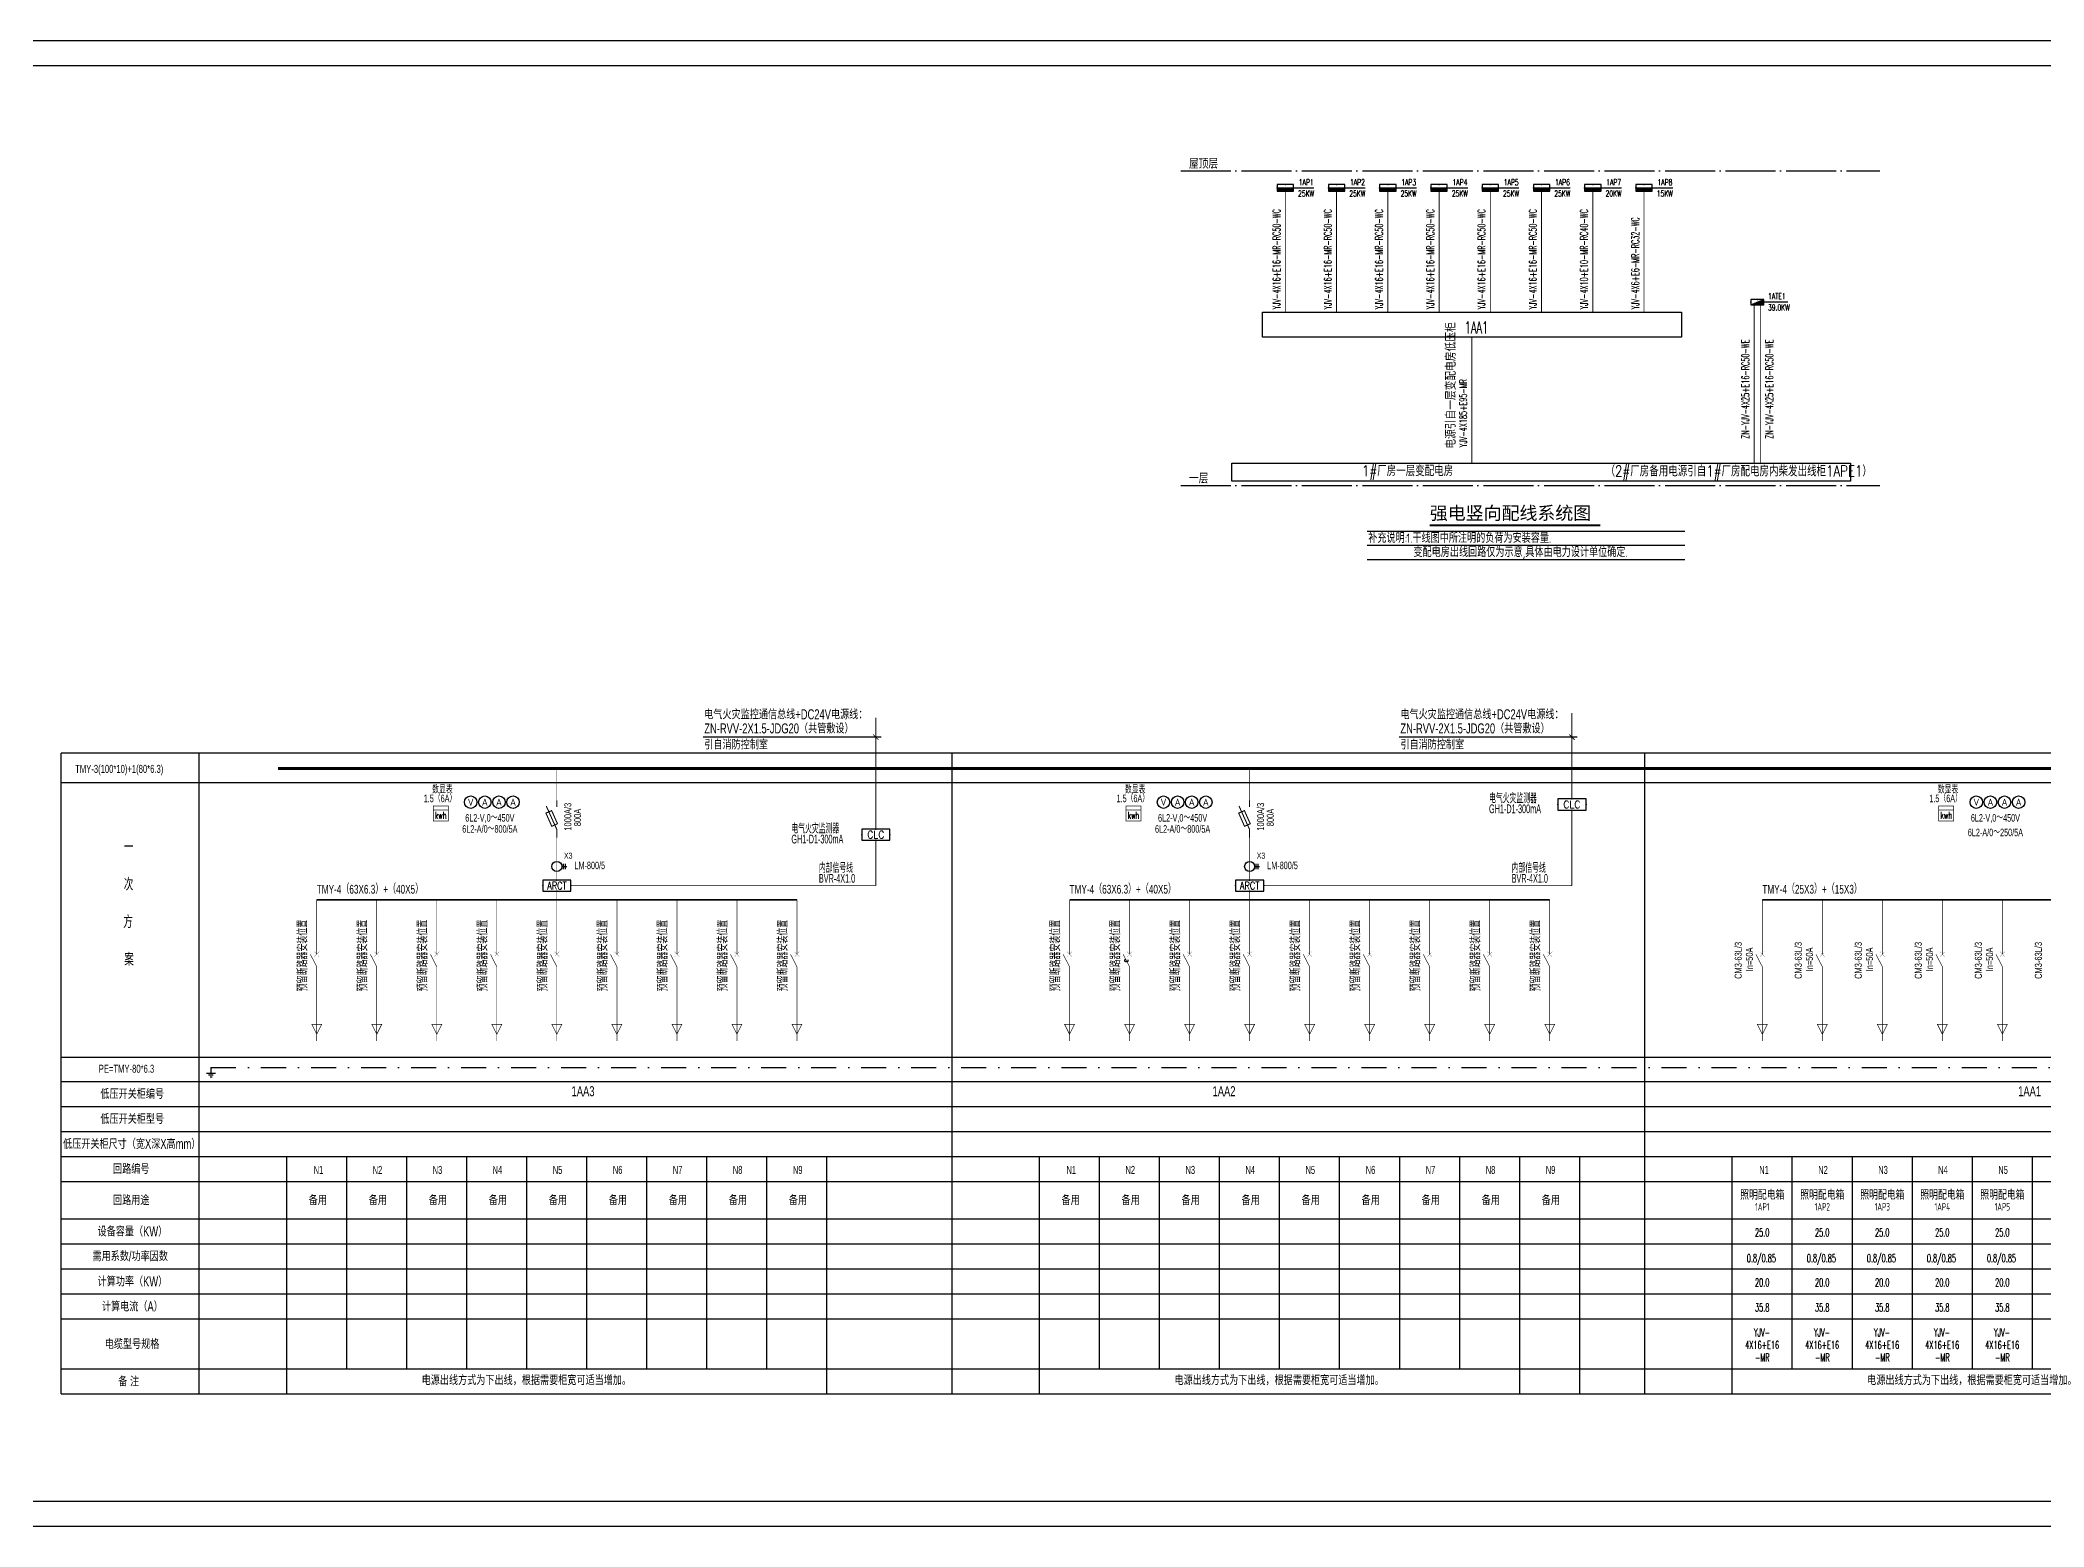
# Model space of a CAD drawing. Extents: x -1396510 to 1250330, y -1892470 to 1623980.
# Drawn here: x -643257 to -563134, y -598815 to -539365 of the extents above; entities that cross this region are included whole.
import ezdxf
from ezdxf.enums import TextEntityAlignment as Align

# ---------------------------------------------------------------- set-up
doc = ezdxf.new("R2010")
doc.units = 0
doc.header["$LTSCALE"] = 1000
doc.header["$MEASUREMENT"] = 0
for name, pattern in [('CONTINOUS', [0]), ('DASH', [0.35, 0.25, -0.1]), ('DASHDOTX2', [2, 1, -0.5, 0, -0.5]), ('DOTE', [2.42, 2, -0.2, 0.02, -0.2]), ('HIDDEN', [9.525, 6.35, -3.175])]:
    doc.linetypes.add(name, pattern=pattern)
doc.layers.get('Defpoints').update_dxf_attribs({"color": 210})
for name, color, linetype in [('-DS 电气', 130, 'Continuous'), ('0-cxFrame', 155, 'Continuous'), ('DIM1', 3, 'Continuous'), ('ELEMENT', 3, 'Continuous'), ('EQUIP-箱柜', 3, 'Continuous'), ('PUB_TEXT', 7, 'Continuous'), ('TEL_SYMB', 3, 'Continuous'), ('TEL_TEXT', 7, 'Continuous'), ('WIRE-照明', 1, 'Continuous'), ('电气系统图', 7, 'Continuous')]:
    doc.layers.add(name, color=color, linetype=linetype)
doc.layers.add('0-cxText', color=131, linetype='Continuous', lineweight=25)
doc.styles.add('_TCH_LABEL', font='COMPLEX', dxfattribs={"bigfont": 'GBCBIG'})
doc.styles.add('_TEL_DIM', font='SIMPLEX', dxfattribs={"width": 0.8, "height": 3.5, "bigfont": 'HZTXT'})
doc.styles.add('cx_tuming', font='simhei.ttf')
doc.styles.add('cx_tuqian1', font='')
doc.styles.add('GPS', font='gbenor.shx', dxfattribs={"width": 0.8, "bigfont": 'gbcbig.shx'})
doc.styles.add('HZ', font='hz100.shx', dxfattribs={"width": 0.7, "bigfont": 'h-z.shx'})
doc.styles.add('ROMANS', font='romans.shx')
doc.styles.add('SJS', font='@jxhc_en.shx', dxfattribs={"width": 0.71, "bigfont": '@jxhc_cn.shx'})
doc.styles.get("Standard").update_dxf_attribs({"font": 'gbenor.shx', "bigfont": 'gbcbig.shx'})
doc.styles.add('SYS', font='txt', dxfattribs={"width": 0.7})
doc.styles.add('TS', font='tssdeng.shx', dxfattribs={"width": 0.9, "bigfont": 'tssdchn.shx'})
doc.styles.add('黑体', font='simhei.ttf', dxfattribs={"height": 12})
doc.styles.get('cx_tuqian1').set_extended_font_data('SimSun')

# ---------------------------------------------------------------- blocks, each defined once
blk = doc.blocks.new('*X128')
at = {"color": 0}
for p, q in [((-250, 33), (-183, 100)), ((-250, 68), (-218, 100)), ((-247, 0), (-147, 100)), ((-212, 0), (-112, 100)), ((-177, 0), (-77, 100)), ((-141, 0), (-41, 100)), ((-106, 0), (-6, 100)), ((-71, 0), (29, 100)), ((-35, 0), (65, 100)), ((0, 0), (100, 100)), ((35, 0), (135, 100)), ((71, 0), (171, 100)), ((106, 0), (206, 100)), ((141, 0), (241, 100)), ((177, 0), (250, 73)), ((212, 0), (250, 38)), ((247, 0), (250, 3))]:
    blk.add_line(p, q, dxfattribs=at)
blk = doc.blocks.new('$equip$00002929')
for p, q in [((-0.75, 0.6), (-0.75, 0)), ((0.75, 0.6), (-0.75, 0.6)), ((-0.75, 0.3), (0.75, 0.3)), ((-0.75, 0), (0.75, 0)), ((0.75, 0), (0.75, 0.6))]:
    blk.add_line(p, q)
for points, const_width in [([(-0.75, 0.15), (0.75, 0.15)], 0.3), ([(-0.75, 0.6), (-0.75, 0), (0.75, 0), (0.75, 0.6), (-0.75, 0.6), (-0.75, 0)], 0.0571)]:
    blk.add_lwpolyline(points, dxfattribs=dict(const_width=const_width))
for p in [(-0.75, 0.3), (0, 0.6), (0, 0), (0.75, 0.3)]:
    blk.add_point(p)
at = {"xscale": 0.00300000000061118, "yscale": 0.00300000000061118, "zscale": 0.00300000000061118}
blk.add_blockref('*X128', (0, 0), dxfattribs=at)
at = {"color": 7, "style": '_TEL_DIM', "flags": 1}
for tag in ['A', 'REMARK']:
    blk.add_attdef(tag, text='', height=0.00002, dxfattribs=at).set_placement((0, 0), align=Align.MIDDLE_CENTER)
blk = doc.blocks.new('*X124')
at = {"color": 0}
for p, q in [((-247, 0), (-246, 2)), ((-212, 0), (-187, 25)), ((-177, 0), (-128, 49)), ((-141, 0), (-69, 72)), ((-106, 0), (-10, 96)), ((-71, 0), (49, 120)), ((-35, 0), (108, 143)), ((0, 0), (167, 167)), ((35, 0), (226, 190)), ((71, 0), (250, 179)), ((106, 0), (250, 144)), ((141, 0), (250, 109)), ((177, 0), (250, 73)), ((212, 0), (250, 38)), ((247, 0), (250, 3))]:
    blk.add_line(p, q, dxfattribs=at)
blk = doc.blocks.new('$equip$00002939')
for p, q in [((-0.75, 0.6), (-0.75, 0)), ((0.75, 0.6), (-0.75, 0.6)), ((-0.75, 0), (0.75, 0.6)), ((-0.75, 0), (0.75, 0)), ((0.75, 0), (0.75, 0.6))]:
    blk.add_line(p, q)
at = {"const_width": 0.0571}
blk.add_lwpolyline([(-0.75, 0.6), (-0.75, 0), (0.75, 0), (0.75, 0.6), (-0.75, 0.6), (-0.75, 0)], dxfattribs=at)
for p in [(-0.75, 0.3), (0, 0.6), (0, 0), (0.75, 0.3)]:
    blk.add_point(p)
blk.add_solid([(-0.75, 0), (0.75, 0), (0.75, 0.6)])
at = {"xscale": 0.00300000000061118, "yscale": 0.00300000000061118, "zscale": 0.00300000000061118}
blk.add_blockref('*X124', (0, 0), dxfattribs=at)
at = {"color": 7, "style": '_TEL_DIM', "flags": 1}
for tag in ['A', 'REMARK']:
    blk.add_attdef(tag, text='', height=0.00002, dxfattribs=at).set_placement((0, 0), align=Align.MIDDLE_CENTER)
blk = doc.blocks.new('$equip$00001169')
blk.add_circle((0, 0), 0.5)
at = {"style": '_TCH_LABEL', "flags": 8}
blk.add_attdef('$TEXT$', text='', height=0.36, dxfattribs=at).set_placement((0, 0), align=Align.MIDDLE_CENTER)
at = {"style": '_TCH_LABEL', "flags": 9}
blk.add_attdef('A', (0, 0), '', height=0.00002, dxfattribs=at)
blk = doc.blocks.new('0208D')
at = {"color": 3, "linetype": 'Continuous', "const_width": 0.3}
blk.add_lwpolyline([(0, -7.5), (0, 0)], dxfattribs=at)
blk.add_lwpolyline([(0, -7.5), (2.5, -2.5), (-2.5, -2.5)], close=True, dxfattribs=at)
blk = doc.blocks.new('1107AA')
at = {"color": 3, "linetype": 'CONTINOUS'}
for points, const_width in [([(0, 0), (0, -3.8)], 0.3), ([(0, -10), (-3.2, -3.8)], 0.3), ([(1.2, -2.5), (-1.2, -5)], 0.1), ([(-1.2, -2.5), (1.2, -5)], 0.1), ([(0, -12.5), (0, -10)], 0.3)]:
    blk.add_lwpolyline(points, dxfattribs=dict(at, const_width=const_width))
at = {"color": 1, "linetype": 'CONTINOUS', "style": 'ROMANS', "width": 0.7, "flags": 8}
blk.add_attdef('QF10', (3.8, -7.5), '', height=2.5, dxfattribs=at)
blk = doc.blocks.new('A$C332171F1')
at = {"layer": '电气系统图', "color": 3, "const_width": 35}
blk.add_lwpolyline([(17, 767), (767, 767), (767, 17), (17, 17)], close=True, dxfattribs=at)
blk.add_lwpolyline([(17, 567), (767, 567)], dxfattribs=at)
at = {"layer": '电气系统图', "color": 3, "style": '_TEL_DIM', "width": 0.6}
blk.add_text('kwh', height=350, dxfattribs=at).set_placement((392, 117), align=Align.CENTER)
blk = doc.blocks.new('S-370')
at = {"color": 3, "linetype": 'Continuous'}
blk.add_line((2.5, -6.25), (5, -6.25), dxfattribs=at)
at = {"color": 3, "linetype": 'Continuous', "const_width": 0.3}
blk.add_lwpolyline([(0, 0), (0, -12.5)], dxfattribs=at)
at = {"color": 3, "linetype": 'Continuous'}
blk.add_circle((0, -6.25), 2.5, dxfattribs=at)
at = {"layer": 'DIM1', "color": 4, "linetype": 'Continuous', "style": 'SYS', "width": 0.7, "flags": 1}
for tag in ['XYVALUE', 'VALUE']:
    blk.add_attdef(tag, text='', height=0.02, dxfattribs=at).set_placement((1.25, 3), align=Align.MIDDLE)
blk = doc.blocks.new('A$C5D577B06')
at = {"layer": '电气系统图', "color": 3}
for p, q in [((1125, 450), (0, 450)), ((0, 450), (0, 0)), ((0, 0), (1125, 0)), ((1125, 0), (1125, 450))]:
    blk.add_line(p, q, dxfattribs=at)
for p in [(0, 225), (562, 450), (562, 0), (1125, 225)]:
    blk.add_point(p, dxfattribs=at)
at = {"layer": '电气系统图', "color": 3, "style": '_TEL_DIM'}
blk.add_attdef('RCD', text='', height=300, dxfattribs=at).set_placement((562, 225), align=Align.MIDDLE_CENTER)
at = {"layer": '电气系统图', "color": 3, "style": '_TEL_DIM', "flags": 1}
blk.add_attdef('A', text='', height=0.015, dxfattribs=at).set_placement((562, 0), align=Align.MIDDLE_CENTER)
blk = doc.blocks.new('$element$00000580')
at = {"const_width": 0.028}
for points in [[(0, 0), (0, -0.183)], [(-0.291, -0.342), (-0.139, -0.275), (0.017, -0.625), (-0.136, -0.693), (-0.291, -0.342)], [(0, -1), (0, -0.78), (-0.283, -0.152)]]:
    blk.add_lwpolyline(points, dxfattribs=at)
at = {"flags": 9}
blk.add_attdef('S', (0, 0), '', height=0.00000667, dxfattribs=at)
blk = doc.blocks.new('TK22.A1+3 L(Dragon)')
at = {"layer": '0-cxFrame', "color": 7, "const_width": 0.5}
blk.add_lwpolyline([(0, 0), (-1471, 0), (-1471, 594), (0, 594)], close=True, dxfattribs=at)
at = {"layer": '0-cxFrame', "const_width": 0.5}
blk.add_lwpolyline([(-80, 10), (-1451, 10), (-1451, 584), (-80, 584)], close=True, dxfattribs=at)
at = {"style": '黑体', "flags": 4}
blk.add_attdef('图幅', text='', height=3.3, dxfattribs=at).set_placement((-40, 3), align=Align.RIGHT)
at = {"layer": '0-cxText', "flags": 4}
for tag, height, style, p in [('建设单位', 3.5, 'cx_tuming', (-45, 240)), ('项目名称', 3.5, 'cx_tuming', (-45, 210)), ('子项名称', 3.5, 'cx_tuming', (-45, 180)), ('工程编号', 3.3, 'cx_tuqian1', (-35, 165)), ('图名1', 3.5, 'cx_tuming', (-45, 87)), ('图名2', 3.5, 'cx_tuming', (-45, 79)), ('图名3', 3.5, 'cx_tuming', (-45, 71)), ('出图日期', 3.3, 'cx_tuqian1', (-39, 60)), ('专业', 3.3, 'cx_tuqian1', (-55, 52)), ('图号', 3.3, 'cx_tuqian1', (-55, 44)), ('版次', 3.3, 'cx_tuqian1', (-20, 44))]:
    blk.add_attdef(tag, text='', height=height, dxfattribs=dict(at, style=style)).set_placement(p, align=Align.MIDDLE)
at = {"layer": 'Defpoints', "color": 6, "flags": 4}
for tag, height, style, p in [('tufu', 3.3, '黑体', (-12, 12)), ('dwfname', 4, 'cx_tuqian1', (-80, 3))]:
    blk.add_attdef(tag, text='', height=height, dxfattribs=dict(at, style=style)).set_placement(p, align=Align.RIGHT)

msp = doc.modelspace()

# ---------------------------------------------------------------- linework, layer by layer
at = {"layer": '-DS 电气', "color": 8, "linetype": 'HIDDEN', "ltscale": 2}
for p, q in [((-590190, -558997.7), (-577285.4, -558997.7)), ((-590190, -559563.8), (-577285.4, -559563.8)), ((-590190, -560130), (-577285.4, -560130))]:
    msp.add_line(p, q, dxfattribs=at)
at = {"color": 3}
for p, q in [((-636241, -580685.8, -2461409469149.9), (-636606.6, -580685.8, -2461409469149.9)), ((-636334.2, -580755.3, -2461409469149.9), (-636516.2, -580755.3, -2461409469149.9)), ((-636377.3, -580826.2, -2461409469149.9), (-636456.5, -580826.2, -2461409469149.9)), ((-636423.8, -580448.3, -2461409469149.9), (-636423.8, -580685.8, -2461409469149.9))]:
    msp.add_line(p, q, dxfattribs=at)
at = {"linetype": 'DASHDOTX2'}
msp.add_line((-636423.8, -580448.3, -2461409469149.9), (-528629.8, -580448.4, -2461409469149.9), dxfattribs=at)
at = {"const_width": 128.6}
for points in [[(-606793.8, -568490.2), (-633740.3, -568490.1)], [(-533867.8, -568490.2), (-606793.8, -568490.2)]]:
    msp.add_lwpolyline(points, dxfattribs=at)
at = {"layer": 'TEL_SYMB', "const_width": 70}
msp.add_lwpolyline([(-587688.3, -558768.4), (-580864.3, -558768.4)], dxfattribs=at)
at = {"layer": 'TEL_TEXT'}
for p, q in [((-593137.4, -545271.6), (-592319.9, -545271.6)), ((-591088.4, -545271.6), (-590270.9, -545271.6)), ((-589039.4, -545271.6), (-588221.9, -545271.6)), ((-586990.4, -545271.6), (-586172.9, -545271.6)), ((-584941.4, -545271.6), (-584123.9, -545271.6)), ((-582892.4, -545271.6), (-582074.9, -545271.6)), ((-580843.4, -545271.6), (-580025.9, -545271.6)), ((-578794.4, -545271.6), (-577976.9, -545271.6)), ((-574327.5, -549827), (-573373.2, -549827))]:
    msp.add_line(p, q, dxfattribs=at)
for points in [[(-594379.2, -550250), (-577630, -550250), (-577630, -551250), (-594379.2, -551250)], [(-595611.5, -556281.2), (-570870, -556281.2), (-570870, -557001.2), (-595611.5, -557001.2)]]:
    msp.add_lwpolyline(points, close=True, dxfattribs=at)
at = {"layer": 'WIRE-照明', "linetype": 'Continuous', "const_width": 35}
for points in [[(-593465.6, -545402.8), (-593465.6, -550250)], [(-591416.6, -545402.8), (-591416.6, -550250)], [(-589367.6, -545402.8), (-589367.6, -550250)], [(-587318.6, -545402.8), (-587318.6, -550250)], [(-585269.6, -545402.8), (-585269.6, -550250)], [(-583220.6, -545402.8), (-583220.6, -550250)], [(-581171.6, -545402.8), (-581171.6, -550250)], [(-579122.6, -545402.8), (-579122.6, -550250)], [(-574720, -549947.4), (-574720, -556281.2)], [(-574460, -549947.4), (-574460, -556281.2)], [(-586004.6, -551250), (-586004.6, -556281.2)]]:
    msp.add_lwpolyline(points, dxfattribs=at)
at = {"layer": '电气系统图', "color": 1, "linetype": 'DOTE'}
for p, q in [((-597642, -544595), (-569690.9, -544595)), ((-597642, -557178.9), (-569690.9, -557178.9))]:
    msp.add_line(p, q, dxfattribs=at)
at = {"layer": '电气系统图'}
for p, q in [((-609630.8, -567237), (-616743.3, -567237)), ((-581795.9, -567237), (-588908.4, -567237))]:
    msp.add_line(p, q, dxfattribs=at)
at = {"layer": '电气系统图', "color": 3}
for p, q in [((-639494, -567871.2), (-642409.9, -567871.1)), ((-642409.8, -593499.9), (-642409.9, -567871.1)), ((-606793.8, -567871.2), (-639493.9, -567871.2)), ((-636893.9, -593499.9), (-636894, -567871.1)), ((-636893.9, -593499.9), (-636894, -567871.2)), ((-606793.7, -593500), (-606793.8, -567871.2)), ((-606793.7, -593500), (-606793.8, -567871.2)), ((-584093.7, -567871.3), (-606793.7, -567871.2)), ((-522038.9, -567871.3), (-584093.6, -567871.3)), ((-579093.5, -593500.1), (-579093.6, -567871.3)), ((-606793.8, -569064.2), (-642409.9, -569064.3)), ((-522038.9, -569064.1), (-606793.8, -569064.2)), ((-622330.2, -572516.5), (-622330.2, -572297.7)), ((-622250.2, -572516.5), (-622250.2, -572297.7)), ((-594630, -572516.5), (-594630, -572297.8)), ((-594550, -572516.5), (-594550, -572297.8)), ((-642409.9, -580025.7), (-522038.8, -580025.6)), ((-642409.9, -580999.6), (-606793.8, -580999.9)), ((-606793.7, -581000), (-584093.6, -581000)), ((-584093.6, -581000.1), (-522038.8, -581000.1)), ((-642409.9, -581999.6), (-606793.8, -581999.9)), ((-606793.7, -582000), (-584093.6, -582000)), ((-584093.6, -582000.1), (-522038.8, -582000.1)), ((-642409.9, -582999.6), (-606793.8, -582999.9)), ((-606793.7, -583000), (-584093.6, -583000)), ((-584093.6, -583000.1), (-522038.8, -583000.1)), ((-642409.9, -583999.6), (-606793.8, -583999.9)), ((-633393.9, -593499.9), (-633394, -583999.9)), ((-630993.9, -592499.9), (-630994, -583999.9)), ((-628593.9, -592499.9), (-628594, -583999.9)), ((-626193.9, -592499.9), (-626194, -583999.9)), ((-623793.9, -592499.9), (-623794, -583999.9)), ((-621393.9, -592499.9), (-621394, -583999.9)), ((-618993.9, -592499.9), (-618994, -583999.9)), ((-616594, -592499.9), (-616594, -583999.9)), ((-614194, -592499.9), (-614194, -583999.9)), ((-614193.8, -592500), (-614193.8, -584000)), ((-611793.8, -593500.1), (-611793.8, -584000)), ((-606793.7, -584000), (-584093.6, -584000)), ((-603293.7, -593500), (-603293.8, -584000)), ((-600893.7, -592500), (-600893.8, -584000)), ((-598493.7, -592500), (-598493.8, -584000)), ((-596093.7, -592500), (-596093.8, -584000)), ((-593693.7, -592500), (-593693.8, -584000)), ((-591293.7, -592500), (-591293.8, -584000)), ((-588893.7, -592500), (-588893.8, -584000)), ((-586493.7, -592500), (-586493.8, -584000)), ((-584093.6, -584000.1), (-522038.8, -584000.1)), ((-584093.6, -593500.1), (-584093.6, -584000.1)), ((-581693.4, -593500.2), (-581693.3, -584000.2)), ((-575593.5, -593500.1), (-575593.5, -584000.1)), ((-573193.5, -592500.1), (-573193.5, -584000.1)), ((-570793.5, -592500.1), (-570793.5, -584000.1)), ((-568393.5, -592500.1), (-568393.6, -584000.1)), ((-565993.5, -592500.1), (-565993.5, -584000.1)), ((-563593.5, -592500.1), (-563593.5, -584000.1)), ((-642409.9, -584999.6), (-606793.8, -584999.9)), ((-606793.7, -585000), (-584093.6, -585000)), ((-584093.6, -585000.1), (-522038.8, -585000.1)), ((-642409.9, -586499.6), (-606793.7, -586499.9)), ((-606793.7, -586500), (-584093.6, -586500)), ((-584093.6, -586500.1), (-522038.8, -586500.1)), ((-642409.8, -587499.6), (-606793.7, -587499.9)), ((-606793.7, -587500), (-584093.6, -587500)), ((-584093.6, -587500.1), (-522038.8, -587500.1)), ((-642409.8, -588499.6), (-606793.7, -588499.9)), ((-606793.7, -588500), (-584093.6, -588500)), ((-584093.6, -588500.1), (-522038.8, -588500.1)), ((-642409.8, -589499.6), (-606793.7, -589499.9)), ((-606793.7, -589500), (-584093.6, -589500)), ((-584093.6, -589500.1), (-522038.8, -589500.1)), ((-642409.8, -590499.6), (-606793.7, -590499.9)), ((-606793.7, -590500), (-584093.6, -590500)), ((-584093.6, -590500.1), (-522038.8, -590500.1)), ((-642409.8, -592499.6), (-606793.7, -592499.9)), ((-606793.7, -592500), (-584093.6, -592500)), ((-584093.6, -592500.1), (-522038.8, -592500.1)), ((-642409.9, -593499.9), (-614193.9, -593499.9)), ((-614193.9, -593499.9), (-606793.7, -593499.9)), ((-606793.7, -593500), (-584093.6, -593500)), ((-584093.6, -593500.1), (-522038.8, -593500.1))]:
    msp.add_line(p, q, dxfattribs=at)
at = {"layer": '电气系统图', "const_width": 35}
for points in [[(-609841, -566460.2), (-609841, -570911.9)], [(-582006.1, -566265.9), (-582006.1, -569701.5)], [(-609947, -567131), (-609734.9, -567343.1)], [(-582112.1, -567131), (-581900, -567343.1)], [(-582006.1, -570151.5), (-582006.1, -573174.4)], [(-609841, -571361.9), (-609841, -573174.4)], [(-622031.4, -573174.4), (-609841, -573174.4)], [(-594331.3, -573174.4), (-582006.1, -573174.4)]]:
    msp.add_lwpolyline(points, dxfattribs=at)
at = {"layer": '电气系统图', "color": 3}
for points, const_width in [([(-622594, -568490.2), (-622594, -569761.5)], 24), ([(-594893.8, -568490.2), (-594893.8, -569761.5)], 24), ([(-622594, -572949.4), (-622594, -571261.5)], 24), ([(-594893.8, -572058.3), (-594893.8, -571261.5)], 24), ([(-622594, -572949.4), (-622594, -572058.3)], 24), ([(-594893.8, -572949.4), (-594893.8, -572058.3)], 24), ([(-622594, -573741.2), (-622594, -573399.4)], 24), ([(-594893.8, -573741.2), (-594893.8, -573399.4)], 24), ([(-632194, -573741.2), (-612993.8, -573741.2)], 70), ([(-632194, -575616.6), (-632194, -573741.2)], 24), ([(-629794, -575616.6), (-629794, -573741.2)], 24), ([(-627394, -575616.6), (-627394, -573741.2)], 24), ([(-624994, -575616.6), (-624994, -573741.2)], 24), ([(-622594, -575616.6), (-622594, -573741.2)], 24), ([(-620194, -575616.6), (-620194, -573741.2)], 24), ([(-617794, -575616.6), (-617794, -573741.2)], 24), ([(-615394, -575616.6), (-615394, -573741.2)], 24), ([(-612993.8, -575616.6), (-612993.8, -573741.2)], 24), ([(-602093.8, -573741.2), (-582893.5, -573741.3)], 70), ([(-602093.8, -575616.7), (-602093.8, -573741.2)], 24), ([(-599693.8, -575616.7), (-599693.8, -573741.2)], 24), ([(-597293.8, -575616.7), (-597293.8, -573741.2)], 24), ([(-594893.8, -575616.6), (-594893.8, -573741.2)], 24), ([(-592493.8, -575616.7), (-592493.8, -573741.2)], 24), ([(-590093.8, -575616.7), (-590093.8, -573741.2)], 24), ([(-587693.7, -575616.7), (-587693.7, -573741.2)], 24), ([(-585293.7, -575616.7), (-585293.7, -573741.2)], 24), ([(-582893.5, -575616.8), (-582893.5, -573741.3)], 24), ([(-574393.5, -573741.4), (-555193.5, -573741.4)], 70), ([(-574393.5, -575616.8), (-574393.5, -573741.4)], 24), ([(-571993.5, -575616.8), (-571993.5, -573741.4)], 24), ([(-569593.5, -575616.8), (-569593.5, -573741.4)], 24), ([(-567193.6, -575616.8), (-567193.6, -573741.3)], 24), ([(-564793.5, -575616.8), (-564793.5, -573741.4)], 24), ([(-632194, -576616.6), (-632194, -579385.1)], 24), ([(-629794, -576616.6), (-629794, -579385.1)], 24), ([(-627394, -576616.6), (-627394, -579385.1)], 24), ([(-624994, -576616.6), (-624994, -579385.1)], 24), ([(-622594, -576616.6), (-622594, -579385.1)], 24), ([(-620194, -576616.6), (-620194, -579385.1)], 24), ([(-617794, -576616.6), (-617794, -579385.1)], 24), ([(-615394, -576616.6), (-615394, -579385.1)], 24), ([(-612993.8, -576616.6), (-612993.8, -579385.1)], 24), ([(-602093.8, -576616.7), (-602093.8, -579385.2)], 24), ([(-599693.8, -576616.7), (-599693.8, -579385.2)], 24), ([(-597293.8, -576616.7), (-597293.8, -579385.2)], 24), ([(-594893.8, -576616.7), (-594893.8, -579385.2)], 24), ([(-592493.8, -576616.7), (-592493.8, -579385.2)], 24), ([(-590093.8, -576616.7), (-590093.8, -579385.2)], 24), ([(-587693.7, -576616.7), (-587693.7, -579385.2)], 24), ([(-585293.7, -576616.7), (-585293.7, -579385.2)], 24), ([(-582893.5, -576616.8), (-582893.5, -579385.3)], 24), ([(-574393.5, -576616.8), (-574393.5, -579385.3)], 24), ([(-571993.5, -576616.8), (-571993.5, -579385.3)], 24), ([(-569593.5, -576616.8), (-569593.5, -579385.3)], 24), ([(-567193.6, -576616.8), (-567193.6, -579385.3)], 24), ([(-564793.5, -576616.8), (-564793.5, -579385.3)], 24)]:
    msp.add_lwpolyline(points, dxfattribs=dict(at, const_width=const_width))
at = {"layer": '电气系统图', "linetype": 'DASH'}
msp.add_circle((-599820.1, -576166.7), 60.3, dxfattribs=at)

# ---------------------------------------------------------------- block references
at = {"layer": '0-cxFrame', "xscale": 100, "yscale": 100, "zscale": 100}
msp.add_blockref('TK22.A1+3 L(Dragon)', (-508400, -598790), dxfattribs=at)
at = {"layer": 'ELEMENT', "xscale": 1500, "yscale": 1500, "zscale": 1500}
for p in [(-622594, -569761.5), (-594893.8, -569761.5)]:
    msp.add_blockref('$element$00000580', p, dxfattribs=at)
at = {"layer": 'EQUIP-箱柜'}
for name, p, xscale, yscale, zscale in [('$equip$00002929', (-593465.6, -545402.8), 437.5, 437.5, 437.5), ('$equip$00002929', (-591416.6, -545402.8), 437.5, 437.5, 437.5), ('$equip$00002929', (-589367.6, -545402.8), 437.5, 437.5, 437.5), ('$equip$00002929', (-587318.6, -545402.8), 437.5, 437.5, 437.5), ('$equip$00002929', (-585269.6, -545402.8), 437.5, 437.5, 437.5), ('$equip$00002929', (-583220.6, -545402.8), 437.5, 437.5, 437.5), ('$equip$00002929', (-581171.6, -545402.8), 437.5, 437.5, 437.5), ('$equip$00002929', (-579122.6, -545402.8), 437.5, 437.5, 437.5), ('$equip$00002939', (-574590, -549947.4), 350, 350, 350)]:
    msp.add_blockref(name, p, dxfattribs=dict(at, xscale=xscale, yscale=yscale, zscale=zscale))
at = {"layer": '电气系统图', "color": 3}
ref = msp.add_blockref('$equip$00001169', (-626037.4, -569836.4), dxfattribs=dict(at, xscale=500, yscale=500, zscale=500))
ref.add_attrib('$TEXT$', 'V', dxfattribs={"color": 0, "height": 280, "style": 'TS', "flags": 8}).set_placement((-626037.4, -569836.4), align=Align.MIDDLE_CENTER)
ref = msp.add_blockref('$equip$00001169', (-625473.3, -569836.4), dxfattribs=dict(at, xscale=500, yscale=500, zscale=500))
ref.add_attrib('$TEXT$', 'A', dxfattribs={"color": 0, "height": 280, "style": 'TS', "flags": 8}).set_placement((-625473.3, -569836.4), align=Align.MIDDLE_CENTER)
ref = msp.add_blockref('$equip$00001169', (-624909.3, -569836.4), dxfattribs=dict(at, xscale=500, yscale=500, zscale=500))
ref.add_attrib('$TEXT$', 'A', dxfattribs={"color": 0, "height": 280, "style": 'TS', "flags": 8}).set_placement((-624909.3, -569836.4), align=Align.MIDDLE_CENTER)
ref = msp.add_blockref('$equip$00001169', (-624345.3, -569836.4), dxfattribs=dict(at, xscale=500, yscale=500, zscale=500))
ref.add_attrib('$TEXT$', 'A', dxfattribs={"color": 0, "height": 280, "style": 'TS', "flags": 8}).set_placement((-624345.3, -569836.4), align=Align.MIDDLE_CENTER)
ref = msp.add_blockref('$equip$00001169', (-598337.2, -569836.4), dxfattribs=dict(at, xscale=500, yscale=500, zscale=500))
ref.add_attrib('$TEXT$', 'V', dxfattribs={"color": 0, "height": 280, "style": 'TS', "flags": 8}).set_placement((-598337.2, -569836.4), align=Align.MIDDLE_CENTER)
ref = msp.add_blockref('$equip$00001169', (-597773.2, -569836.4), dxfattribs=dict(at, xscale=500, yscale=500, zscale=500))
ref.add_attrib('$TEXT$', 'A', dxfattribs={"color": 0, "height": 280, "style": 'TS', "flags": 8}).set_placement((-597773.2, -569836.4), align=Align.MIDDLE_CENTER)
ref = msp.add_blockref('$equip$00001169', (-597209.1, -569836.4), dxfattribs=dict(at, xscale=500, yscale=500, zscale=500))
ref.add_attrib('$TEXT$', 'A', dxfattribs={"color": 0, "height": 280, "style": 'TS', "flags": 8}).set_placement((-597209.1, -569836.4), align=Align.MIDDLE_CENTER)
ref = msp.add_blockref('$equip$00001169', (-596645.1, -569836.4), dxfattribs=dict(at, xscale=500, yscale=500, zscale=500))
ref.add_attrib('$TEXT$', 'A', dxfattribs={"color": 0, "height": 280, "style": 'TS', "flags": 8}).set_placement((-596645.1, -569836.4), align=Align.MIDDLE_CENTER)
ref = msp.add_blockref('$equip$00001169', (-565836.9, -569836.5), dxfattribs=dict(at, xscale=500, yscale=500, zscale=500))
ref.add_attrib('$TEXT$', 'V', dxfattribs={"color": 0, "height": 280, "style": 'TS', "flags": 8}).set_placement((-565836.9, -569836.5), align=Align.MIDDLE_CENTER)
ref = msp.add_blockref('$equip$00001169', (-565272.9, -569836.5), dxfattribs=dict(at, xscale=500, yscale=500, zscale=500))
ref.add_attrib('$TEXT$', 'A', dxfattribs={"color": 0, "height": 280, "style": 'TS', "flags": 8}).set_placement((-565272.9, -569836.5), align=Align.MIDDLE_CENTER)
ref = msp.add_blockref('$equip$00001169', (-564708.9, -569836.5), dxfattribs=dict(at, xscale=500, yscale=500, zscale=500))
ref.add_attrib('$TEXT$', 'A', dxfattribs={"color": 0, "height": 280, "style": 'TS', "flags": 8}).set_placement((-564708.9, -569836.5), align=Align.MIDDLE_CENTER)
ref = msp.add_blockref('$equip$00001169', (-564144.9, -569836.5), dxfattribs=dict(at, xscale=500, yscale=500, zscale=500))
ref.add_attrib('$TEXT$', 'A', dxfattribs={"color": 0, "height": 280, "style": 'TS', "flags": 8}).set_placement((-564144.9, -569836.5), align=Align.MIDDLE_CENTER)
for name, p, xscale, yscale, zscale in [('A$C332171F1', (-627551.4, -570600.4), 0.7999999970197678, 0.7999999970197678, 0.7999999970197678), ('A$C332171F1', (-599851.2, -570600.4), 0.7999999970197678, 0.7999999970197678, 0.7999999970197678), ('A$C332171F1', (-567350.9, -570600.5), 0.7999999970197678, 0.7999999970197678, 0.7999999970197678), ('S-370', (-622594, -571907.1), 80, 80, 80), ('S-370', (-594893.8, -571907.2), 80, 80, 80), ('1107AA', (-632194, -575616.6), 80, 80, 80), ('1107AA', (-629794, -575616.6), 80, 80, 80), ('1107AA', (-627394, -575616.6), 80, 80, 80), ('1107AA', (-624994, -575616.6), 80, 80, 80), ('1107AA', (-622594, -575616.6), 80, 80, 80), ('1107AA', (-620194, -575616.6), 80, 80, 80), ('1107AA', (-617794, -575616.6), 80, 80, 80), ('1107AA', (-615394, -575616.6), 80, 80, 80), ('1107AA', (-612993.8, -575616.6), 80, 80, 80), ('1107AA', (-602093.8, -575616.7), 80, 80, 80), ('1107AA', (-599693.8, -575616.7), 80, 80, 80), ('1107AA', (-597293.8, -575616.7), 80, 80, 80), ('1107AA', (-594893.8, -575616.7), 80, 80, 80), ('1107AA', (-592493.8, -575616.7), 80, 80, 80), ('1107AA', (-590093.8, -575616.7), 80, 80, 80), ('1107AA', (-587693.7, -575616.7), 80, 80, 80), ('1107AA', (-585293.7, -575616.7), 80, 80, 80), ('1107AA', (-582893.5, -575616.8), 80, 80, 80), ('1107AA', (-574393.5, -575616.8), 80, 80, 80), ('1107AA', (-571993.5, -575616.8), 80, 80, 80), ('1107AA', (-569593.5, -575616.8), 80, 80, 80), ('1107AA', (-567193.6, -575616.8), 80, 80, 80), ('1107AA', (-564793.5, -575616.8), 80, 80, 80), ('0208D', (-632194, -578516.6), 80, 80, 80), ('0208D', (-629794, -578516.6), 80, 80, 80), ('0208D', (-627394, -578516.6), 80, 80, 80), ('0208D', (-624994, -578516.6), 80, 80, 80), ('0208D', (-622594, -578516.6), 80, 80, 80), ('0208D', (-620194, -578516.6), 80, 80, 80), ('0208D', (-617794, -578516.6), 80, 80, 80), ('0208D', (-615394, -578516.6), 80, 80, 80), ('0208D', (-612993.8, -578516.6), 80, 80, 80), ('0208D', (-602093.8, -578516.7), 80, 80, 80), ('0208D', (-599693.8, -578516.7), 80, 80, 80), ('0208D', (-597293.8, -578516.7), 80, 80, 80), ('0208D', (-594893.8, -578516.7), 80, 80, 80), ('0208D', (-592493.8, -578516.7), 80, 80, 80), ('0208D', (-590093.8, -578516.7), 80, 80, 80), ('0208D', (-587693.7, -578516.7), 80, 80, 80), ('0208D', (-585293.7, -578516.7), 80, 80, 80), ('0208D', (-582893.5, -578516.8), 80, 80, 80), ('0208D', (-574393.5, -578516.8), 80, 80, 80), ('0208D', (-571993.5, -578516.8), 80, 80, 80), ('0208D', (-569593.5, -578516.8), 80, 80, 80), ('0208D', (-567193.6, -578516.8), 80, 80, 80), ('0208D', (-564793.5, -578516.8), 80, 80, 80)]:
    msp.add_blockref(name, p, dxfattribs=dict(at, xscale=xscale, yscale=yscale, zscale=zscale))
at = {"layer": '电气系统图'}
ref = msp.add_blockref('A$C5D577B06', (-582568.5, -570151.6), dxfattribs=at)
ref.add_attrib('RCD', 'CLC', dxfattribs={"color": 3, "height": 300, "style": '_TEL_DIM', "width": 0.9}).set_placement((-582006.1, -569926.5), align=Align.MIDDLE_CENTER)
ref = msp.add_blockref('A$C5D577B06', (-610403.5, -571361.9), dxfattribs=at)
ref.add_attrib('RCD', 'CLC', dxfattribs={"color": 3, "height": 300, "style": '_TEL_DIM', "width": 0.9}).set_placement((-609841, -571136.9), align=Align.MIDDLE_CENTER)
ref = msp.add_blockref('A$C5D577B06', (-623156.4, -573399.4), dxfattribs=at)
ref.add_attrib('RCD', 'ARCT', dxfattribs={"color": 3, "height": 300, "style": '_TEL_DIM', "width": 0.8}).set_placement((-622593.9, -573174.4), align=Align.MIDDLE_CENTER)
ref = msp.add_blockref('A$C5D577B06', (-595456.3, -573399.4), dxfattribs=at)
ref.add_attrib('RCD', 'ARCT', dxfattribs={"color": 3, "height": 300, "style": '_TEL_DIM', "width": 0.8}).set_placement((-594893.8, -573174.4), align=Align.MIDDLE_CENTER)

# ---------------------------------------------------------------- texts
at = {"layer": '-DS 电气', "color": 120, "style": 'GPS'}
for s, height, p in [('补充说明:', 363.96, (-590147, -559465.8)), ('1.干线图中所注明的负荷为安装容量.', 363.961, (-588630, -559464)), ('变配电房出线回路仅为示意,具体由电力设计单位确定.', 363.961, (-588343.2, -560030.2))]:
    msp.add_text(s, height=height, dxfattribs=at).set_placement(p)
at = {"layer": 'PUB_TEXT', "color": 3, "style": 'TS'}
for s, height, width, p in [('照明配电箱', 340, 0.8, (-574393.5, -585725.5)), ('照明配电箱', 340, 0.8, (-571993.5, -585725.4)), ('照明配电箱', 340, 0.8, (-569593.5, -585725.5)), ('照明配电箱', 340, 0.8, (-567193.5, -585725.4)), ('照明配电箱', 340, 0.8, (-564793.5, -585725.4)), ('1AP1', 300, 0.6, (-574393.5, -586165.4)), ('1AP2', 300, 0.6, (-571993.5, -586165.4)), ('1AP3', 300, 0.6, (-569593.5, -586165.4)), ('1AP4', 300, 0.6, (-567193.5, -586165.4)), ('1AP5', 300, 0.6, (-564793.5, -586165.4))]:
    msp.add_text(s, height=height, dxfattribs=dict(at, width=width)).set_placement(p, align=Align.CENTER)
at = {"layer": 'TEL_SYMB', "color": 7, "style": '黑体'}
msp.add_text('强电竖向配线系统图', height=525.74, dxfattribs=at).set_placement((-587688.3, -558539.8))
at = {"layer": 'TEL_TEXT', "style": '_TEL_DIM', "width": 0.8}
msp.add_text('电源引自一层变配电房低压柜', height=360, rotation=90, dxfattribs=at).set_placement((-586656.1, -555703.2))
at = {"layer": 'TEL_TEXT', "color": 255, "style": 'SJS', "width": 0.714}
for s, p in [('TMY-3(100*10)+1(80*6.3)', (-641853.5, -568665.4, -3281879625941.7)), ('PE=TMY-80*6.3', (-640910, -580654.7, -3281879625941.7))]:
    msp.add_text(s, height=320, dxfattribs=at).set_placement(p)
at = {"layer": '电气系统图'}
for s, height, style, width, p in [('屋顶层', 405, '_TEL_DIM', 0.8, (-597320.2, -544505)), ('25KW', 240, '_TEL_DIM', 0.6, (-592956.6, -545621.6)), ('1AP1', 240, '_TEL_DIM', 0.6, (-592928, -545171.6)), ('25KW', 240, '_TEL_DIM', 0.6, (-590907.6, -545621.6)), ('1AP2', 240, '_TEL_DIM', 0.6, (-590879, -545171.6)), ('25KW', 240, '_TEL_DIM', 0.6, (-588858.6, -545621.6)), ('1AP3', 240, '_TEL_DIM', 0.6, (-588830, -545171.6)), ('25KW', 240, '_TEL_DIM', 0.6, (-586809.6, -545621.6)), ('1AP4', 240, '_TEL_DIM', 0.6, (-586781, -545171.6)), ('25KW', 240, '_TEL_DIM', 0.6, (-584760.6, -545621.6)), ('1AP5', 240, '_TEL_DIM', 0.6, (-584732, -545171.6)), ('25KW', 240, '_TEL_DIM', 0.6, (-582711.6, -545621.6)), ('1AP6', 240, '_TEL_DIM', 0.6, (-582683, -545171.6)), ('20KW', 240, '_TEL_DIM', 0.6, (-580662.6, -545621.6)), ('1AP7', 240, '_TEL_DIM', 0.6, (-580634, -545171.6)), ('15KW', 240, '_TEL_DIM', 0.6, (-578613.6, -545621.6)), ('1AP8', 240, '_TEL_DIM', 0.6, (-578585, -545171.6)), ('1ATE1', 240, '_TEL_DIM', 0.6, (-574162.1, -549727)), ('39.0KW', 240, '_TEL_DIM', 0.6, (-574165.5, -550177)), ('1AA1', 480, '_TEL_DIM', 0.6, (-586289.3, -551096.3)), ('一层', 405, '_TEL_DIM', 0.8, (-597320.2, -557088.9, 2995.6)), ('1#厂房一层变配电房', 432, '_TEL_DIM', 0.8, (-590401.3, -556801.3)), ('（2#厂房备用电源引自1#厂房配电房内柴发出线柜1APE1）', 432, '_TEL_DIM', 0.8, (-580662.2, -556811.3)), ('电气火灾监控通信总线+DC24V电源线：', 400, 'HZ', 0.7, (-616699.3, -566522.5)), ('电气火灾监控通信总线+DC24V电源线：', 400, 'HZ', 0.7, (-588864.4, -566522.5)), ('ZN-RVV-2X1.5-JDG20（共管敷设）', 400, 'HZ', 0.7, (-616699.3, -567087)), ('ZN-RVV-2X1.5-JDG20（共管敷设）', 400, 'HZ', 0.7, (-588864.4, -567087)), ('引自消防控制室', 400, 'HZ', 0.7, (-616699.3, -567729.9)), ('引自消防控制室', 400, 'HZ', 0.7, (-588864.4, -567729.9)), ('电气火灾监测器', 350, 'HZ', 0.6, (-585320.8, -569873.8)), ('GH1-D1-300mA', 350, 'HZ', 0.6, (-585320.8, -570276.3)), ('GH1-D1-300mA', 350, 'HZ', 0.6, (-613215.7, -571486.5)), ('电气火灾监测器', 350, 'HZ', 0.6, (-613215.7, -571084)), ('LM-800/5', 300, 'HZ', 0.7, (-621890.5, -572515.3)), ('内部信号线', 350, 'HZ', 0.6, (-612115.9, -572656.3)), ('BVR-4X1.0', 350, 'HZ', 0.6, (-612115.9, -573058.8)), ('LM-800/5', 300, 'HZ', 0.7, (-594190.3, -572515.3)), ('内部信号线', 350, 'HZ', 0.6, (-584415.8, -572656.4)), ('BVR-4X1.0', 350, 'HZ', 0.6, (-584415.8, -573058.9))]:
    msp.add_text(s, height=height, dxfattribs=dict(at, style=style, width=width)).set_placement(p)
at = {"layer": '电气系统图', "style": '_TEL_DIM', "width": 0.6}
for s, p in [('YJV-4X16+E16-MR-RC50-WC', (-593665.6, -550136.6)), ('YJV-4X16+E16-MR-RC50-WC', (-591616.6, -550136.6)), ('YJV-4X16+E16-MR-RC50-WC', (-589567.6, -550136.6)), ('YJV-4X16+E16-MR-RC50-WC', (-587518.6, -550136.6)), ('YJV-4X16+E16-MR-RC50-WC', (-585469.6, -550136.6)), ('YJV-4X16+E16-MR-RC50-WC', (-583420.6, -550136.6)), ('YJV-4X10+E10-MR-RC40-WC', (-581371.6, -550136.6)), ('YJV-4X6+E6-MR-RC32-WC', (-579322.6, -550136.6)), ('ZN-YJV-4X25+E16-RC50-WE', (-574920, -555310.1)), ('ZN-YJV-4X25+E16-RC50-WE', (-573960, -555310.1)), ('YJV-4X185+E95-MR', (-586204.6, -555644.5))]:
    msp.add_text(s, height=300, rotation=90, dxfattribs=at).set_placement(p)
at = {"layer": '电气系统图', "color": 3}
for s, height, style, width, p in [('1.5（6A）', 300, 'HZ', 0.7, (-627916.9, -569836.4)), ('数显表', 300, 'HZ', 0.7, (-627578.5, -569486.4)), ('1.5（6A）', 300, 'HZ', 0.7, (-600216.7, -569836.4)), ('数显表', 300, 'HZ', 0.7, (-599878.3, -569486.4)), ('1.5（6A）', 300, 'HZ', 0.7, (-567716.5, -569836.5)), ('数显表', 300, 'HZ', 0.7, (-567378, -569486.5)), ('一', 500, 'HZ', 0.7, (-639909.1, -571871.1)), ('X3', 240, 'HZ', 0.7, (-622310.5, -572094.9)), ('X3', 240, 'HZ', 0.7, (-594610.3, -572094.9)), ('次', 500, 'HZ', 0.7, (-639912.2, -573371.1)), ('TMY-4（63X6.3）+（40X5）', 350, 'HZ', 0.7, (-632192.3, -573492.9)), ('TMY-4（63X6.3）+（40X5）', 350, 'HZ', 0.7, (-602092.1, -573493)), ('TMY-4（25X3）+（15X3）', 350, 'HZ', 0.7, (-574391.9, -573493.1)), ('方', 500, 'HZ', 0.7, (-639934.3, -574871.1)), ('案', 500, 'HZ', 0.7, (-639891.7, -576371.1)), ('低压开关柜编号', 400, 'HZ', 0.7, (-640845.4, -581699.9)), ('1AA3', 400, 'HZ', 0.7, (-622005, -581593.3)), ('1AA2', 400, 'HZ', 0.7, (-596374.7, -581593.3)), ('1AA1', 400, 'HZ', 0.7, (-564163.4, -581593.4)), ('低压开关柜型号', 400, 'HZ', 0.7, (-640845.4, -582699.9)), ('低压开关柜尺寸（宽X深X高mm）', 400, 'HZ', 0.7, (-642338, -583699.9)), ('回路编号', 400, 'HZ', 0.7, (-640340.2, -584699.9)), ('N1', 320, 'HZ', 0.7, (-632317.4, -584699.9)), ('N2', 320, 'HZ', 0.7, (-629958.5, -584699.9)), ('N3', 320, 'HZ', 0.7, (-627558.5, -584699.9)), ('N4', 320, 'HZ', 0.7, (-625163.1, -584699.9)), ('N5', 320, 'HZ', 0.7, (-622758.5, -584699.9)), ('N6', 320, 'HZ', 0.7, (-620353.9, -584699.9)), ('N7', 320, 'HZ', 0.7, (-617958.5, -584699.9)), ('N8', 320, 'HZ', 0.7, (-615558.5, -584699.9)), ('N9', 320, 'HZ', 0.7, (-613153.7, -584699.9)), ('N1', 320, 'HZ', 0.7, (-602217.2, -584700)), ('N2', 320, 'HZ', 0.7, (-599858.3, -584700)), ('N3', 320, 'HZ', 0.7, (-597458.3, -584700)), ('N4', 320, 'HZ', 0.7, (-595062.9, -584700)), ('N5', 320, 'HZ', 0.7, (-592658.3, -584700)), ('N6', 320, 'HZ', 0.7, (-590253.7, -584699.9)), ('N7', 320, 'HZ', 0.7, (-587853.6, -584700)), ('N8', 320, 'HZ', 0.7, (-585453.6, -584700)), ('N9', 320, 'HZ', 0.7, (-583053.4, -584700.1)), ('N1', 320, 'HZ', 0.7, (-574516.9, -584700.1)), ('N2', 320, 'HZ', 0.7, (-572158.1, -584700.1)), ('N3', 320, 'HZ', 0.7, (-569758.1, -584700.1)), ('N4', 320, 'HZ', 0.7, (-567362.6, -584700.1)), ('N5', 320, 'HZ', 0.7, (-564958.1, -584700.1)), ('回路用途', 400, 'HZ', 0.7, (-640344, -585949.9)), ('备用', 400, 'HZ', 0.7, (-632516.7, -585949.9)), ('备用', 400, 'HZ', 0.7, (-630116.7, -585949.9)), ('备用', 400, 'HZ', 0.7, (-627716.7, -585949.8)), ('备用', 400, 'HZ', 0.7, (-625316.7, -585949.9)), ('备用', 400, 'HZ', 0.7, (-622916.5, -585949.9)), ('备用', 400, 'HZ', 0.7, (-620516.5, -585949.9)), ('备用', 400, 'HZ', 0.7, (-618116.5, -585949.8)), ('备用', 400, 'HZ', 0.7, (-615716.5, -585949.9)), ('备用', 400, 'HZ', 0.7, (-613316.3, -585949.9)), ('备用', 400, 'HZ', 0.7, (-602416.5, -585949.9)), ('备用', 400, 'HZ', 0.7, (-600016.5, -585949.9)), ('备用', 400, 'HZ', 0.7, (-597616.4, -585950)), ('备用', 400, 'HZ', 0.7, (-595216.4, -585950)), ('备用', 400, 'HZ', 0.7, (-592816.3, -585949.9)), ('备用', 400, 'HZ', 0.7, (-590416.3, -585949.9)), ('备用', 400, 'HZ', 0.7, (-588016.2, -585949.9)), ('备用', 400, 'HZ', 0.7, (-585616.2, -585949.9)), ('备用', 400, 'HZ', 0.7, (-583216, -585950)), ('设备容量（KW）', 400, 'HZ', 0.7, (-640959, -587199.9)), ('25.0', 320, '_TEL_DIM', 0.6, (-574686.1, -587200.1)), ('25.0', 320, '_TEL_DIM', 0.6, (-572286.1, -587200.1)), ('25.0', 320, '_TEL_DIM', 0.6, (-569886.1, -587200.1)), ('25.0', 320, '_TEL_DIM', 0.6, (-567486.1, -587200.1)), ('25.0', 320, '_TEL_DIM', 0.6, (-565086.1, -587200)), ('需用系数/功率因数', 400, 'HZ', 0.7, (-641161.7, -588190.3)), ('0.8/0.85', 320, '_TEL_DIM', 0.6, (-575015.2, -588232.4)), ('0.8/0.85', 320, '_TEL_DIM', 0.6, (-572615.2, -588232.4)), ('0.8/0.85', 320, '_TEL_DIM', 0.6, (-570215.2, -588232.4)), ('0.8/0.85', 320, '_TEL_DIM', 0.6, (-567815.2, -588232.4)), ('0.8/0.85', 320, '_TEL_DIM', 0.6, (-565415.2, -588232.4)), ('计算功率（KW）', 400, 'HZ', 0.7, (-640959, -589199.9)), ('20.0', 320, '_TEL_DIM', 0.6, (-574686.1, -589200.1)), ('20.0', 320, '_TEL_DIM', 0.6, (-572286.1, -589200.1)), ('20.0', 320, '_TEL_DIM', 0.6, (-569886.1, -589200.1)), ('20.0', 320, '_TEL_DIM', 0.6, (-567486.1, -589200.1)), ('20.0', 320, '_TEL_DIM', 0.6, (-565086.1, -589200)), ('计算电流（A）', 400, 'HZ', 0.7, (-640783.8, -590199.9)), ('35.8', 320, '_TEL_DIM', 0.6, (-574686.1, -590200.1)), ('35.8', 320, '_TEL_DIM', 0.6, (-572286.1, -590200.1)), ('35.8', 320, '_TEL_DIM', 0.6, (-569886.1, -590200.1)), ('35.8', 320, '_TEL_DIM', 0.6, (-567486.1, -590200.1)), ('35.8', 320, '_TEL_DIM', 0.6, (-565086.1, -590200)), ('电缆型号规格', 400, 'HZ', 0.7, (-640671.6, -591699.9)), ('YJV-', 320, '_TEL_DIM', 0.6, (-574731.8, -591200.1)), ('YJV-', 320, '_TEL_DIM', 0.6, (-572331.8, -591200.1)), ('YJV-', 320, '_TEL_DIM', 0.6, (-569931.8, -591200.1)), ('YJV-', 320, '_TEL_DIM', 0.6, (-567531.8, -591200.1)), ('YJV-', 320, '_TEL_DIM', 0.6, (-565131.8, -591200)), ('4X16+E16', 320, '_TEL_DIM', 0.6, (-575079.2, -591700.1)), ('-MR', 320, '_TEL_DIM', 0.6, (-574686.1, -592200.1)), ('4X16+E16', 320, '_TEL_DIM', 0.6, (-572679.2, -591700.1)), ('-MR', 320, '_TEL_DIM', 0.6, (-572286.1, -592200.1)), ('4X16+E16', 320, '_TEL_DIM', 0.6, (-570279.2, -591700.1)), ('-MR', 320, '_TEL_DIM', 0.6, (-569886.1, -592200.1)), ('4X16+E16', 320, '_TEL_DIM', 0.6, (-567879.2, -591700.1)), ('-MR', 320, '_TEL_DIM', 0.6, (-567486.1, -592200.1)), ('4X16+E16', 320, '_TEL_DIM', 0.6, (-565479.2, -591700)), ('-MR', 320, '_TEL_DIM', 0.6, (-565086.1, -592200)), ('备 注', 400, 'HZ', 0.7, (-640129.8, -593199.9)), ('电源出线方式为下出线，根据需要柜宽可适当增加。', 400, 'HZ', 0.7, (-627998.9, -593143.2)), ('电源出线方式为下出线，根据需要柜宽可适当增加。', 400, 'HZ', 0.7, (-597898.7, -593143.3)), ('电源出线方式为下出线，根据需要柜宽可适当增加。', 400, 'HZ', 0.7, (-570198.5, -593143.4))]:
    msp.add_text(s, height=height, dxfattribs=dict(at, style=style, width=width)).set_placement(p)
at = {"layer": '电气系统图', "style": 'HZ', "width": 0.7}
for s, p in [('6L2-V,0～450V', (-625272.8, -570613.9)), ('6L2-V,0～450V', (-597572.6, -570614)), ('6L2-V,0～450V', (-565072.3, -570614.1)), ('6L2-A/0～800/5A', (-625272.8, -571056.9)), ('6L2-A/0～800/5A', (-597572.6, -571057)), ('6L2-A/0～250/5A', (-565072.3, -571197.1))]:
    msp.add_text(s, height=300, dxfattribs=at).set_placement(p, align=Align.CENTER)
at = {"layer": '电气系统图', "color": 3, "style": 'HZ', "width": 0.7}
for s, height, p in [('1000A/3', 280, (-622016, -570975.5)), ('800A', 280, (-621626.9, -570798.3)), ('1000A/3', 280, (-594315.8, -570975.5)), ('800A', 280, (-593926.7, -570798.3)), ('预留断路器安装位置', 350, (-632570.4, -577403.5)), ('预留断路器安装位置', 350, (-630170.4, -577403.4)), ('预留断路器安装位置', 350, (-627770.4, -577403.4)), ('预留断路器安装位置', 350, (-625370.4, -577403.4)), ('预留断路器安装位置', 350, (-622970.4, -577403.5)), ('预留断路器安装位置', 350, (-620570.4, -577403.5)), ('预留断路器安装位置', 350, (-618170.3, -577403.5)), ('预留断路器安装位置', 350, (-615770.4, -577403.5)), ('预留断路器安装位置', 350, (-613370.2, -577403.5)), ('预留断路器安装位置', 350, (-602470.2, -577403.5)), ('预留断路器安装位置', 350, (-600070.2, -577403.5)), ('预留断路器安装位置', 350, (-597670.2, -577403.5)), ('预留断路器安装位置', 350, (-595270.2, -577403.5)), ('预留断路器安装位置', 350, (-592870.2, -577403.5)), ('预留断路器安装位置', 350, (-590470.2, -577403.5)), ('预留断路器安装位置', 350, (-588070.1, -577403.5)), ('预留断路器安装位置', 350, (-585670.1, -577403.5)), ('预留断路器安装位置', 350, (-583269.8, -577403.6)), ('CM3-63L/3', 280, (-575216.6, -576902.8)), ('In=50A', 280, (-574769.9, -576602.8)), ('CM3-63L/3', 280, (-572816.6, -576902.8)), ('In=50A', 280, (-572369.9, -576602.8)), ('CM3-63L/3', 280, (-570416.6, -576902.8)), ('In=50A', 280, (-569969.9, -576602.8)), ('CM3-63L/3', 280, (-568016.6, -576902.8)), ('In=50A', 280, (-567569.9, -576602.8)), ('CM3-63L/3', 280, (-565616.6, -576902.8)), ('In=50A', 280, (-565169.9, -576602.8)), ('CM3-63L/3', 280, (-563216.6, -576902.8))]:
    msp.add_text(s, height=height, rotation=90, dxfattribs=at).set_placement(p)

doc.saveas('drawing.dxf')
